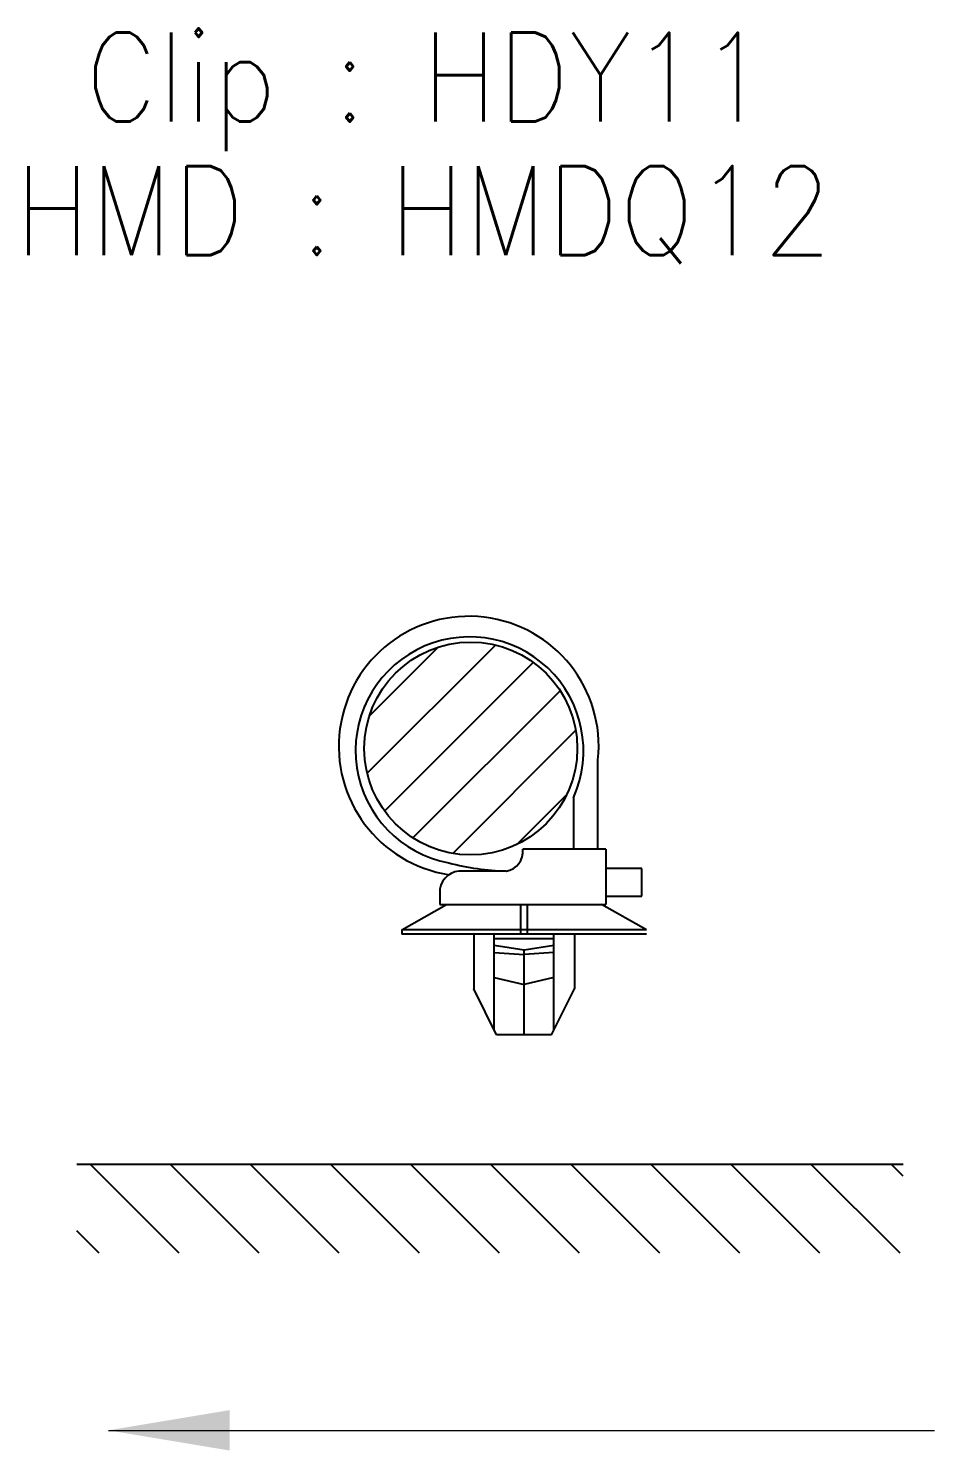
# Model space of a CAD drawing. Header units: inches. Extents: x 47316 to 59086, y 3141 to 11743.
# Drawn here: x 58402.32 to 58427.77, y 8624.97 to 8664.92 of the extents above; entities that cross this region are included whole.
import ezdxf

# ---------------------------------------------------------------- set-up
doc = ezdxf.new("R2010")
doc.units = ezdxf.units.IN
doc.header["$MEASUREMENT"] = 0
doc.layers.add('at_Entity', color=1, linetype='Continuous')
doc.layers.add('图形层', color=7, linetype='Continuous')
doc.layers.add('Beschreibung', color=7, linetype='Continuous', lineweight=25)
doc.styles.get("Standard").update_dxf_attribs({"font": ''})
doc.styles.get('Standard').set_extended_font_data('SimSun')

msp = doc.modelspace()

# ---------------------------------------------------------------- linework, layer by layer
at = {"color": 0, "lineweight": -3, "ltscale": 10}
for p, q in [((58411.833, 8643.997, 0), (58415.437, 8647.6, 0)), ((58411.895, 8645.608, 0), (58413.826, 8647.539, 0)), ((58412.322, 8642.935, 0), (58416.498, 8647.112, 0)), ((58413.118, 8642.181, 0), (58417.252, 8646.316, 0)), ((58414.233, 8641.746, 0), (58417.687, 8645.201, 0)), ((58416.033, 8641.996, 0), (58417.438, 8643.401, 0))]:
    msp.add_line(p, q, dxfattribs=at)
at = {"color": 0, "lineweight": -3}
for p, q in [((58418.314, 8641.864, 0), (58418.314, 8644.373, 0)), ((58417.622, 8643.312, 0), (58417.622, 8641.864, 0)), ((58418.537, 8641.864, 0), (58416.205, 8641.864, 0)), ((58419.544, 8641.322, 0), (58418.537, 8641.322, 0)), ((58418.537, 8641.322, 0), (58418.537, 8640.544, 0)), ((58419.544, 8640.544, 0), (58419.544, 8641.322, 0)), ((58415.735, 8641.249, 0), (58414.527, 8641.249, 0)), ((58413.873, 8640.74, 0), (58413.873, 8640.31, 0)), ((58418.537, 8640.544, 0), (58419.544, 8640.544, 0)), ((58403.679, 8633.016, 0), (58426.882, 8633.016, 0)), ((58406.551, 8630.516, 0), (58404.05, 8633.016, 0)), ((58408.8, 8630.516, 0), (58406.3, 8633.016, 0)), ((58411.05, 8630.516, 0), (58408.55, 8633.016, 0)), ((58413.299, 8630.516, 0), (58410.799, 8633.016, 0)), ((58415.549, 8630.516, 0), (58413.049, 8633.016, 0)), ((58417.799, 8630.516, 0), (58415.298, 8633.016, 0)), ((58420.048, 8630.516, 0), (58417.548, 8633.016, 0)), ((58422.298, 8630.516, 0), (58419.797, 8633.016, 0)), ((58424.547, 8630.516, 0), (58422.047, 8633.016, 0)), ((58426.797, 8630.516, 0), (58424.296, 8633.016, 0)), ((58426.882, 8632.681, 0), (58426.546, 8633.016, 0)), ((58404.301, 8630.516, 0), (58403.679, 8631.138, 0))]:
    msp.add_line(p, q, dxfattribs=at)
at = {"color": 0, "lineweight": -3, "ltscale": 10}
msp.add_circle((58414.741, 8644.693, 0), 2.99, dxfattribs=at)
at = {"color": 0, "lineweight": -3}
for centre, radius, start, end in [((58415.649, 8641.801, 0), 0.559, 278.8017, 6.5188), ((58415.945, 8648.386, 0), 7.141, 255.2173, 268.3131), ((58414.475, 8640.64, 0), 0.611, 85.1157, 170.5428)]:
    msp.add_arc(centre, radius, start, end, dxfattribs=at)
at = {"layer": 'at_Entity', "color": 0, "lineweight": -3}
for p, q in [((58412.802, 8639.603, 0), (58414.059, 8640.31, 0)), ((58416.142, 8640.31, 0), (58416.142, 8639.475, 0)), ((58416.335, 8639.475, 0), (58416.335, 8640.31, 0)), ((58419.675, 8639.603, 0), (58418.417, 8640.31, 0)), ((58419.675, 8639.603, 0), (58412.802, 8639.603, 0)), ((58412.802, 8639.603, 0), (58412.802, 8639.475, 0)), ((58419.675, 8639.475, 0), (58412.802, 8639.475, 0)), ((58414.825, 8639.48, 0), (58414.825, 8637.938, 0)), ((58415.403, 8636.782, 0), (58415.403, 8639.475, 0)), ((58415.403, 8639.351, 0), (58417.074, 8639.351, 0)), ((58417.074, 8636.782, 0), (58417.074, 8639.475, 0)), ((58417.652, 8639.48, 0), (58417.652, 8637.938, 0)), ((58416.238, 8639.03, 0), (58415.403, 8639.158, 0)), ((58415.403, 8638.966, 0), (58416.238, 8638.902, 0)), ((58417.074, 8639.158, 0), (58416.238, 8639.03, 0)), ((58416.238, 8636.653, 0), (58416.238, 8639.03, 0)), ((58417.074, 8638.966, 0), (58416.238, 8638.902, 0)), ((58415.403, 8638.259, 0), (58416.238, 8638.066, 0)), ((58417.074, 8638.259, 0), (58416.238, 8638.066, 0)), ((58415.468, 8636.653, 0), (58414.825, 8637.938, 0)), ((58417.009, 8636.653, 0), (58417.652, 8637.938, 0)), ((58417.009, 8636.653, 0), (58415.468, 8636.653, 0))]:
    msp.add_line(p, q, dxfattribs=at)
at = {"layer": 'Beschreibung', "color": 0, "lineweight": 0}
msp.add_line((58404.564, 8625.538, 0), (58427.766, 8625.538, 0), dxfattribs=at)
msp.add_solid([(58407.972, 8624.97, 0), (58407.972, 8626.106, 0), (58404.564, 8625.538, 0)], dxfattribs=at)
at = {"layer": '图形层', "color": 0, "lineweight": -3}
for p in [(58418.537, 8641.864, 0), (58413.873, 8640.31, 0)]:
    msp.add_line(p, (58418.537, 8640.31, 0), dxfattribs=at)
for centre, radius, start, end in [((58414.684, 8644.756, 0), 3.65, 353.9817, 261.3506), ((58414.706, 8644.628, 0), 3.2, 335.7025, 259.5108)]:
    msp.add_arc(centre, radius, start, end, dxfattribs=at)

# ---------------------------------------------------------------- texts
at = {"color": 42, "linetype": 'Continuous', "lineweight": 15, "char_height": 2.5, "attachment_point": 1}
for s, insert, width in [('\\Fromans.shx;\\W0.9000000000;\\T1.0000000000;\\o\\lClip : HDY11', (58403.916, 8664.802), 22.39286), ('\\Fromans.shx;\\W0.9000000000;\\T1.0000000000;\\o\\lHMD : HMDQ12', (58401.933, 8661.052), 26.57143)]:
    msp.add_mtext(s, dxfattribs=dict(at, insert=insert, width=width))

doc.saveas('drawing.dxf')
